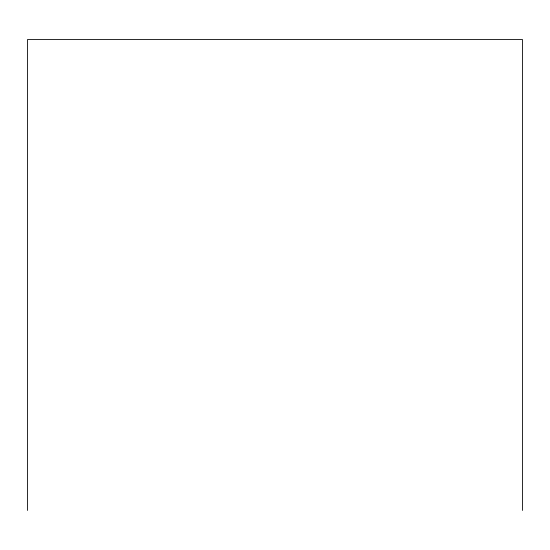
<?xml version="1.0" encoding="UTF-8"?>
<svg xmlns="http://www.w3.org/2000/svg" width="550" height="550" viewBox="0 0 550 550"><rect width="100%" height="100%" fill="white"/><g stroke="black" fill="none" stroke-linecap="round" stroke-linejoin="round"><path stroke-width="0.82" d="M522.5 510.448L522.5 39.552L27.5 39.552L27.5 510.448"/></g></svg>
